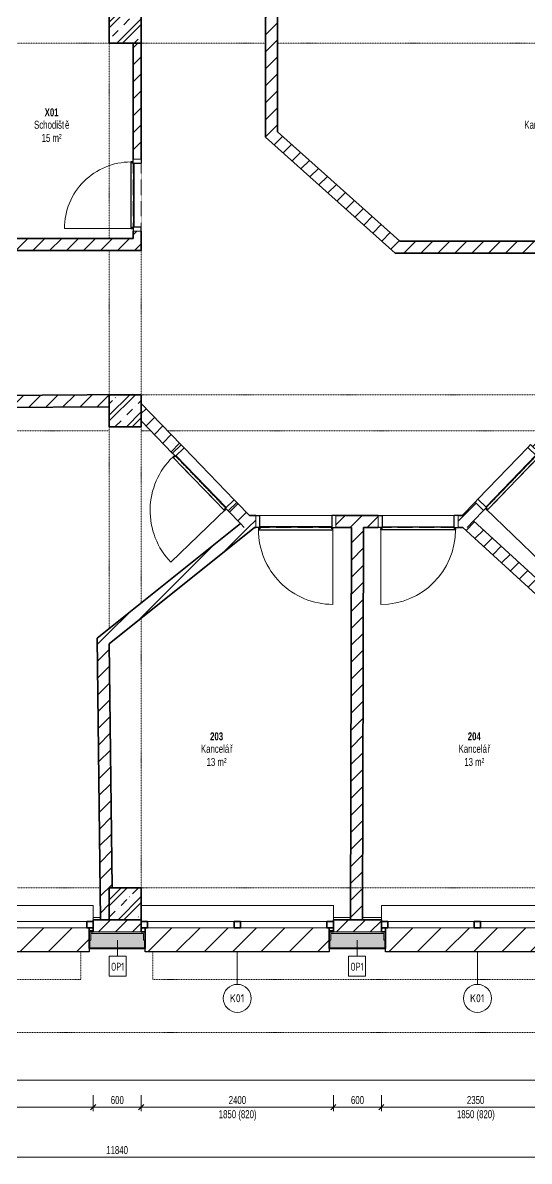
# Model space of a CAD drawing. Header units: millimetres. Extents: x 48671 to 278361, y -45352 to 20466.
# Drawn here: x 58771 to 65096, y -33091 to -18872 of the extents above; entities that cross this region are included whole.
import ezdxf

# ---------------------------------------------------------------- set-up
doc = ezdxf.new("R2010")
doc.units = ezdxf.units.MM
doc.linetypes.add('Dash dot dot', pattern=[5, 2, -1, 0, -1, 0, -1])
doc.linetypes.add('Čerchovaná se dvěma tečkami', pattern=[2.59, 1, -0.53, 0, -0.53, 0, -0.53])
for name, color, linetype, lineweight in [('A-ANNO-DIMS', 211, 'Continuous', 9), ('A-ANNO-DIMS-50', 211, 'Continuous', 9), ('A-AREA-IDEN', 2, 'Continuous', 9), ('A-DETL', 90, 'Continuous', 13), ('A-DOOR', 31, 'Continuous', 13), ('A-DOOR-FRAM', 31, 'Continuous', 25), ('A-FLOR', 192, 'Continuous', 13), ('A-GENM', 13, 'Continuous', 13), ('A-GLAZ', 151, 'Continuous', 13), ('A-WALL', 113, 'Continuous', 13), ('A-WALL-IDEN', 211, 'Continuous', 9), ('A-WALL-PATT', 111, 'Continuous', 35), ('Q-SPCQ', 91, 'Continuous', 13), ('Q-SPCQ-IDEN', 132, 'Continuous', 9), ('S-COLS', 52, 'Continuous', 13)]:
    doc.layers.add(name, color=color, linetype=linetype, lineweight=lineweight)
doc.styles.add('Arial_1', font='arial.ttf', dxfattribs={"width": 0.7, "height": 100})
doc.styles.add('Arial_B', font='arialbd.ttf', dxfattribs={"width": 0.7, "height": 100})
doc.styles.add('ISOCPEUR', font='isocpeur.ttf', dxfattribs={"width": 0.75, "height": 100})
doc.styles.add('ISOCPEUR_1', font='isocpeur.ttf', dxfattribs={"width": 0.9, "height": 100})
doc.dimstyles.new('Vnitřní_-_průhledné', dxfattribs={"dimscale": 304.8, "dimtxt": 102.02594, "dimasz": 0.213255, "dimexe": 0.164042, "dimexo": 0.0625, "dimgap": 0.032808, "dimtad": 1, "dimdec": 0, "dimrnd": 5, "dimzin": 0, "dimdsep": 46, "dimtxsty": 'Arial_1', "dimblk1": 'OBLIQUE', "dimblk2": 'OBLIQUE', "dimsah": 1, "dimcen": 0.09, "dimdle": 0.164042, "dimazin": 0, "dimtfac": 1, "dimtdec": 4, "dimtix": 1, "dimtmove": 0, "dimatfit": 3, "dimfxl": 0.492126, "dimfxlon": 1, "dimtvp": 1, "dimtolj": 1, "dimtzin": 0, "dimarcsym": 2})
pattern_1 = [(45, (0, 0), (-106.06602, 106.06602), [])]

# ---------------------------------------------------------------- blocks, each defined once
blk = doc.blocks.new('DVERE_1k_oblozka - DD03_01_900x1970_koupelna-1549517-1NP_NÁVRH B')
at = {"layer": 'A-DOOR'}
for p, q in [((-500, 78), (-450, 78)), ((-500, -72), (-500, 78)), ((-450, 78), (-450, -72)), ((450, 78), (500, 78)), ((450, -72), (450, 78)), ((500, 78), (500, -72)), ((-450, -72), (-500, -72)), ((-465, -72), (-465, -1032)), ((355, -102), (-355, -102)), ((500, -72), (450, -72)), ((465, -102), (465, -72))]:
    blk.add_line(p, q, dxfattribs=at)
at = {"layer": 'A-DOOR', "linetype": 'Čerchovaná se dvěma tečkami'}
for p, q in [((-450, 78), (450, 78)), ((-450, -72), (450, -72))]:
    blk.add_line(p, q, dxfattribs=at)
at = {"layer": 'A-DOOR', "lineweight": 25}
for p, q in [((-465, -87), (-450, -87)), ((-465, -102), (-465, -87)), ((465, -102), (-465, -102)), ((-450, -62), (450, -62)), ((-450, -87), (-450, -72)), ((450, -72), (450, -87)), ((450, -87), (465, -87)), ((465, -87), (465, -102))]:
    blk.add_line(p, q, dxfattribs=at)
at = {"layer": 'A-DOOR'}
blk.add_arc((-465, -102), 930, 270, 0, dxfattribs=at)
at = {"layer": 'A-DOOR-FRAM'}
for p, q in [((-500, 78), (-450, 78)), ((-450, 78), (-450, -72)), ((450, -72), (450, 78)), ((500, 78), (450, 78)), ((-450, -72), (-500, -72)), ((450, -72), (500, -72))]:
    blk.add_line(p, q, dxfattribs=at)
blk = doc.blocks.new('DVERE_1k_oblozka - DD03_01_900x1970_koupelna-1549516-1NP_NÁVRH B')
at = {"layer": 'A-DOOR'}
for p, q in [((-465, 72), (-465, 1032)), ((-450, 72), (-500, 72)), ((-500, 72), (-500, -78)), ((-450, -78), (-450, 72)), ((355, 102), (-355, 102)), ((500, 72), (450, 72)), ((450, 72), (450, -78)), ((465, 102), (465, 72)), ((500, -78), (500, 72)), ((-500, -78), (-450, -78)), ((450, -78), (500, -78))]:
    blk.add_line(p, q, dxfattribs=at)
at = {"layer": 'A-DOOR', "lineweight": 25}
for p, q in [((465, 102), (-465, 102)), ((-465, 102), (-465, 87)), ((-465, 87), (-450, 87)), ((-450, 87), (-450, 72)), ((-450, 62), (450, 62)), ((450, 72), (450, 87)), ((450, 87), (465, 87)), ((465, 87), (465, 102))]:
    blk.add_line(p, q, dxfattribs=at)
at = {"layer": 'A-DOOR', "linetype": 'Čerchovaná se dvěma tečkami'}
for p, q in [((-450, 72), (450, 72)), ((-450, -78), (450, -78))]:
    blk.add_line(p, q, dxfattribs=at)
at = {"layer": 'A-DOOR'}
blk.add_arc((-465, 102), 930, 360, 90, dxfattribs=at)
at = {"layer": 'A-DOOR-FRAM'}
for p, q in [((-450, 72), (-500, 72)), ((-450, -78), (-450, 72)), ((450, 72), (450, -78)), ((450, 72), (500, 72)), ((-500, -78), (-450, -78)), ((500, -78), (450, -78))]:
    blk.add_line(p, q, dxfattribs=at)
blk = doc.blocks.new('DVERE_1k_oblozka - DD03_01_900x1970_koupelna-1549515-1NP_NÁVRH B')
at = {"layer": 'A-DOOR'}
for p, q in [((-500, 78), (-450, 78)), ((-500, -72), (-500, 78)), ((-450, 78), (-450, -72)), ((450, 78), (500, 78)), ((450, -72), (450, 78)), ((500, 78), (500, -72)), ((-450, -72), (-500, -72)), ((-465, -72), (-465, -1032)), ((355, -102), (-355, -102)), ((500, -72), (450, -72)), ((465, -102), (465, -72))]:
    blk.add_line(p, q, dxfattribs=at)
at = {"layer": 'A-DOOR', "linetype": 'Čerchovaná se dvěma tečkami'}
for p, q in [((-450, 78), (450, 78)), ((-450, -72), (450, -72))]:
    blk.add_line(p, q, dxfattribs=at)
at = {"layer": 'A-DOOR', "lineweight": 25}
for p, q in [((-465, -87), (-450, -87)), ((-465, -102), (-465, -87)), ((465, -102), (-465, -102)), ((-450, -62), (450, -62)), ((-450, -87), (-450, -72)), ((450, -72), (450, -87)), ((450, -87), (465, -87)), ((465, -87), (465, -102))]:
    blk.add_line(p, q, dxfattribs=at)
at = {"layer": 'A-DOOR'}
blk.add_arc((-465, -102), 930, 270, 0, dxfattribs=at)
at = {"layer": 'A-DOOR-FRAM'}
for p, q in [((-500, 78), (-450, 78)), ((-450, 78), (-450, -72)), ((450, -72), (450, 78)), ((500, 78), (450, 78)), ((-450, -72), (-500, -72)), ((450, -72), (500, -72))]:
    blk.add_line(p, q, dxfattribs=at)
blk = doc.blocks.new('OKNO_2k_nadsvetlik - OKNO_2k_nadsvetlik 2400 x 1850-1972494-1NP_NÁVRH B')
at = {"layer": 'A-GLAZ'}
h = blk.add_hatch(dxfattribs=at)
h.set_pattern_fill('FP_67', color=256, style=0, pattern_type=2)
h.set_pattern_definition([(0, (-64449.626, 30151.56), (75, 43.3), [50, -100]), (60, (-64399.626, 30151.56), (0.0011, 86.601905), [50, -100]), (300, (-64399.626, 30151.56), (74.9989, -43.301905), [50, -100])])
h.paths.add_polyline_path([(1151, -75), (1200, -75), (1200, -25), (1150, -25), (1150, -75), (1151, -75)])
h.paths.add_polyline_path([(-1151, -75), (-1150, -75), (-1150, -25), (-1200, -25), (-1200, -75), (-1170, -75)])
at = {"layer": 'A-GLAZ', "lineweight": 35}
for p, q in [((-1200, 55), (-1120, 55)), ((-1120, 55), (-1120, -25)), ((-40, 55), (40, 55)), ((-40, -25), (-40, 55)), ((40, 55), (40, -25)), ((1120, 55), (1200, 55)), ((1120, -25), (1120, 55)), ((-1200, -25), (-1150, -25)), ((-1120, -25), (-1200, -25)), ((-1150, -25), (-1150, -75)), ((40, -25), (-40, -25)), ((1200, -25), (1120, -25)), ((1150, -25), (1200, -25)), ((1150, -75), (1150, -25))]:
    blk.add_line(p, q, dxfattribs=at)
at = {"layer": 'A-GLAZ'}
for p, q in [((-1120, 55), (-40, 55)), ((40, 55), (1120, 55)), ((-40, -25), (-1120, -25)), ((1120, -25), (40, -25))]:
    blk.add_line(p, q, dxfattribs=at)
blk = doc.blocks.new('parapet s nosem_vnitní - parapet s nosem_vnitní-1280360-1NP_NÁVRH B')
at = {"layer": 'A-GENM'}
for p, q in [((1200, 200), (-1200, 200)), ((-1200, 200), (-1200, 190)), ((-1200, 20), (-1200, 190)), ((1200, 190), (1200, 200)), ((1200, 190), (1200, 20))]:
    blk.add_line(p, q, dxfattribs=at)
blk = doc.blocks.new('parapet_ext - parapet_ext-1802161-1NP_NÁVRH B')
at = {"layer": 'Q-SPCQ'}
h = blk.add_hatch(dxfattribs=at)
h.set_pattern_fill('FP_68', color=11, style=0, pattern_type=2)
h.set_pattern_definition([(45, (-64449.63, 30176.56), (-176.7767, 176.7767), [])])
h.paths.add_polyline_path([(1150, -300), (1150, 0), (-1150, 0), (-1150, -300), (1120, -300)])
at = {"layer": 'Q-SPCQ', "color": 21, "lineweight": 25}
for p, q in [((-1150, -300), (-1150, -258)), ((1150, -258), (1150, -300)), ((1150, -300), (-1150, -300))]:
    blk.add_line(p, q, dxfattribs=at)
blk = doc.blocks.new('OKNO_2k_nadsvetlik - OKNO_2k_nadsvetlik 2400 x 1850-V22-1NP_NÁVRH B')
at = {"layer": 'A-GLAZ'}
h = blk.add_hatch(dxfattribs=at)
h.set_pattern_fill('FP_69', color=256, style=0, pattern_type=2)
h.set_pattern_definition([(0, (-61449.626, 30151.56), (75, 43.3), [50, -100]), (60, (-61399.626, 30151.56), (0.0011, 86.601905), [50, -100]), (300, (-61399.626, 30151.56), (74.9989, -43.301905), [50, -100])])
h.paths.add_polyline_path([(1170, -75), (1200, -75), (1200, -25), (1150, -25), (1150, -75), (1151, -75)])
h.paths.add_polyline_path([(-1200, -75), (-1150, -75), (-1150, -25), (-1200, -25), (-1200, -65)])
at = {"layer": 'A-GLAZ', "lineweight": 35}
for p, q in [((-1200, 55), (-1120, 55)), ((-1120, 55), (-1120, -25)), ((-40, 55), (40, 55)), ((-40, -25), (-40, 55)), ((40, 55), (40, -25)), ((1120, 55), (1200, 55)), ((1120, -25), (1120, 55)), ((-1200, -25), (-1150, -25)), ((-1120, -25), (-1200, -25)), ((-1150, -25), (-1150, -75)), ((40, -25), (-40, -25)), ((1200, -25), (1120, -25)), ((1150, -25), (1200, -25)), ((1150, -75), (1150, -25))]:
    blk.add_line(p, q, dxfattribs=at)
at = {"layer": 'A-GLAZ'}
for p, q in [((-1120, 55), (-40, 55)), ((40, 55), (1120, 55)), ((-40, -25), (-1120, -25)), ((1120, -25), (40, -25))]:
    blk.add_line(p, q, dxfattribs=at)
blk = doc.blocks.new('parapet s nosem_vnitní - parapet s nosem_vnitní-V23-1NP_NÁVRH B')
at = {"layer": 'A-GENM'}
for p, q in [((1200, 200), (-1199, 200)), ((1200, 190), (1200, 200)), ((1200, 190), (1200, 20))]:
    blk.add_line(p, q, dxfattribs=at)
blk = doc.blocks.new('parapet_ext - parapet_ext-V24-1NP_NÁVRH B')
at = {"layer": 'Q-SPCQ'}
h = blk.add_hatch(dxfattribs=at)
h.set_pattern_fill('FP_70', color=11, style=0, pattern_type=2)
h.set_pattern_definition([(45, (-61449.63, 30176.56), (-176.7767, 176.7767), [])])
h.paths.add_polyline_path([(1150, -300), (1150, 0), (-1150, 0), (-1150, -300), (1127, -300)])
at = {"layer": 'Q-SPCQ', "color": 21, "lineweight": 25}
for p, q in [((-1150, -300), (-1150, -258)), ((1150, -258), (1150, -300)), ((1150, -300), (-1150, -300))]:
    blk.add_line(p, q, dxfattribs=at)
blk = doc.blocks.new('OKNO_2k_nadsvetlik - OKNO_2k_nadsvetlik 2400 x 1850-V25-1NP_NÁVRH B')
at = {"layer": 'A-GLAZ'}
h = blk.add_hatch(dxfattribs=at)
h.set_pattern_fill('FP_71', color=256, style=0, pattern_type=2)
h.set_pattern_definition([(0, (-58449.626, 30151.56), (75, 43.3), [50, -100]), (60, (-58399.626, 30151.56), (0.0011, 86.601905), [50, -100]), (300, (-58399.626, 30151.56), (74.9989, -43.301905), [50, -100])])
h.paths.add_polyline_path([(1170, -75), (1200, -75), (1200, -25), (1150, -25), (1150, -75), (1151, -75)])
h.paths.add_polyline_path([(-1151, -75), (-1150, -75), (-1150, -25), (-1200, -25), (-1200, -75), (-1166, -75)])
at = {"layer": 'A-GLAZ', "lineweight": 35}
for p, q in [((-1200, 55), (-1120, 55)), ((-1120, 55), (-1120, -25)), ((-40, 55), (40, 55)), ((-40, -25), (-40, 55)), ((40, 55), (40, -25)), ((1120, 55), (1200, 55)), ((1120, -25), (1120, 55)), ((-1200, -25), (-1150, -25)), ((-1120, -25), (-1200, -25)), ((-1150, -25), (-1150, -75)), ((40, -25), (-40, -25)), ((1200, -25), (1120, -25)), ((1150, -25), (1200, -25)), ((1150, -75), (1150, -25))]:
    blk.add_line(p, q, dxfattribs=at)
at = {"layer": 'A-GLAZ'}
for p, q in [((-1120, 55), (-40, 55)), ((40, 55), (1120, 55)), ((-40, -25), (-1120, -25)), ((1120, -25), (40, -25))]:
    blk.add_line(p, q, dxfattribs=at)
blk = doc.blocks.new('parapet_ext - parapet_ext-V26-1NP_NÁVRH B')
at = {"layer": 'Q-SPCQ'}
h = blk.add_hatch(dxfattribs=at)
h.set_pattern_fill('FP_72', color=11, style=0, pattern_type=2)
h.set_pattern_definition([(45, (-58449.63, 30176.56), (-176.7767, 176.7767), [])])
h.paths.add_polyline_path([(1150, -300), (1150, 0), (-1150, 0), (-1150, -300), (1103, -300)])
at = {"layer": 'Q-SPCQ', "color": 21, "lineweight": 25}
for p, q in [((-1150, -300), (-1150, -258)), ((1150, -258), (1150, -300)), ((1150, -300), (-1150, -300))]:
    blk.add_line(p, q, dxfattribs=at)
blk = doc.blocks.new('DVERE_1k_oblozka - DD03_01_800x1970_koupelna-1549489-1NP_NÁVRH B')
at = {"layer": 'A-DOOR'}
for p, q in [((-415, 47), (-415, 907)), ((-400, 47), (-450, 47)), ((-450, 47), (-450, -53)), ((-400, -53), (-400, 47)), ((305, 77), (-305, 77)), ((450, 47), (400, 47)), ((400, 47), (400, -53)), ((415, 77), (415, 47)), ((450, -53), (450, 47)), ((-450, -53), (-400, -53)), ((400, -53), (450, -53))]:
    blk.add_line(p, q, dxfattribs=at)
at = {"layer": 'A-DOOR', "lineweight": 25}
for p, q in [((415, 77), (-415, 77)), ((-415, 77), (-415, 62)), ((-415, 62), (-400, 62)), ((-400, 62), (-400, 47)), ((-400, 37), (400, 37)), ((400, 47), (400, 62)), ((400, 62), (415, 62)), ((415, 62), (415, 77))]:
    blk.add_line(p, q, dxfattribs=at)
at = {"layer": 'A-DOOR', "linetype": 'Čerchovaná se dvěma tečkami'}
for p, q in [((-400, 47), (400, 47)), ((-400, -53), (400, -53))]:
    blk.add_line(p, q, dxfattribs=at)
at = {"layer": 'A-DOOR'}
blk.add_arc((-415, 77), 830, 360, 90, dxfattribs=at)
at = {"layer": 'A-DOOR-FRAM'}
for p, q in [((-400, 47), (-450, 47)), ((-400, -53), (-400, 47)), ((400, 47), (400, -53)), ((400, 47), (450, 47)), ((-450, -53), (-400, -53)), ((450, -53), (400, -53))]:
    blk.add_line(p, q, dxfattribs=at)
blk = doc.blocks.new('Betonový čtvercový sloup - 400 x 400-V78-1NP_NÁVRH B')
at = {"layer": 'S-COLS'}
h = blk.add_hatch(dxfattribs=at)
h.set_pattern_fill('FP_132', color=256, style=0, pattern_type=2)
h.set_pattern_definition([(45, (-60050.53, 18928.17), (-179.6051, 179.6051), []), (45, (-59978.68, 18928.17), (-179.6051, 179.6051), []), (45, (-59835, 18928.17), (-107.7631, 251.4472), [101.6, -50.8, 1.676, -49.124])])
h.paths.add_polyline_path([(-200, -200), (200, -200), (200, 200), (-200, 200), (-200, 29)])
at = {"layer": 'S-COLS', "lineweight": 35}
for p, q in [((200, 200), (-200, 200)), ((-200, 200), (-200, -200)), ((200, -200), (200, 200)), ((-200, -200), (200, -200))]:
    blk.add_line(p, q, dxfattribs=at)
blk = doc.blocks.new('Betonový čtvercový sloup - 400 x 400-V79-1NP_NÁVRH B')
at = {"layer": 'S-COLS'}
h = blk.add_hatch(dxfattribs=at)
h.set_pattern_fill('FP_133', color=256, style=0, pattern_type=2)
h.set_pattern_definition([(45, (-60050.53, 29876.56), (-179.6051, 179.6051), []), (45, (-59978.68, 29876.56), (-179.6051, 179.6051), []), (45, (-59835, 29876.56), (-107.7631, 251.4472), [101.6, -50.8, 1.676, -49.124])])
h.paths.add_polyline_path([(-200, -200), (200, -200), (200, 200), (-200, 200)])
at = {"layer": 'S-COLS', "lineweight": 35}
for p, q in [((200, 200), (-200, 200)), ((-200, 200), (-200, -200)), ((200, -200), (200, 200)), ((-200, -200), (200, -200))]:
    blk.add_line(p, q, dxfattribs=at)
blk = doc.blocks.new('Betonový čtvercový sloup - 400 x 400-V81-1NP_NÁVRH B')
at = {"layer": 'S-COLS'}
h = blk.add_hatch(dxfattribs=at)
h.set_pattern_fill('FP_135', color=256, style=0, pattern_type=2)
h.set_pattern_definition([(45, (-60050.53, 23717.36), (-179.6051, 179.6051), []), (45, (-59978.68, 23717.36), (-179.6051, 179.6051), []), (45, (-59835, 23717.36), (-107.7631, 251.4472), [101.6, -50.8, 1.676, -49.124])])
h.paths.add_polyline_path([(-200, -200), (200, -200), (200, 200), (-200, 200)])
at = {"layer": 'S-COLS', "lineweight": 35}
for p, q in [((200, 200), (-200, 200)), ((-200, 200), (-200, -200)), ((200, -200), (200, 200)), ((-200, -200), (200, -200))]:
    blk.add_line(p, q, dxfattribs=at)
blk = doc.blocks.new('DIMBLOCK94-1NP_NÁVRH B')
at = {"layer": 'A-ANNO-DIMS-50'}
for p, q in [((57250, -32416), (57250, -32266)), ((59650, -32416), (59650, -32266)), ((57250, -32416), (59650, -32416)), ((57250, -32416), (57250, -32466)), ((59650, -32416), (59650, -32466))]:
    blk.add_line(p, q, dxfattribs=at)
at = {"layer": 'A-ANNO-DIMS-50', "lineweight": 18}
for p, q in [((57250, -32416), (57217, -32449)), ((57250, -32416), (57282, -32384)), ((59650, -32416), (59617, -32449)), ((59650, -32416), (59682, -32384))]:
    blk.add_line(p, q, dxfattribs=at)
at = {"layer": 'A-ANNO-DIMS-50', "color": 0, "char_height": 100, "attachment_point": 1, "line_spacing_factor": 0.941778, "style": 'Arial_1'}
for s, insert, width in [('2400', (58343, -32277), 256.16), ('1850 (820)', (58218, -32454), 555.65)]:
    blk.add_mtext(s, dxfattribs=dict(at, insert=insert, width=width))
blk = doc.blocks.new('_Oblique')
at = {"color": 0, "linetype": 'ByBlock', "lineweight": -2}
blk.add_line((-0.5, -0.5), (0.5, 0.5), dxfattribs=at)
blk = doc.blocks.new('DIMBLOCK95-1NP_NÁVRH B')
at = {"layer": 'A-ANNO-DIMS-50'}
for p, q in [((59650, -32416), (59650, -32266)), ((60250, -32416), (60250, -32266)), ((59650, -32416), (60250, -32416)), ((59650, -32416), (59650, -32466)), ((60250, -32416), (60250, -32466))]:
    blk.add_line(p, q, dxfattribs=at)
at = {"layer": 'A-ANNO-DIMS-50', "lineweight": 18}
for p, q in [((59650, -32416), (59617, -32449)), ((59650, -32416), (59682, -32384)), ((60250, -32416), (60217, -32449)), ((60250, -32416), (60282, -32384))]:
    blk.add_line(p, q, dxfattribs=at)
at = {"layer": 'A-ANNO-DIMS-50', "color": 0, "insert": (59870, -32277), "char_height": 100, "width": 192.12, "attachment_point": 1, "line_spacing_factor": 0.941778, "style": 'Arial_1'}
blk.add_mtext('600', dxfattribs=at)
blk = doc.blocks.new('DIMBLOCK96-1NP_NÁVRH B')
at = {"layer": 'A-ANNO-DIMS-50'}
for p, q in [((60250, -32416), (60250, -32266)), ((62650, -32416), (62650, -32266)), ((60250, -32416), (62650, -32416)), ((60250, -32416), (60250, -32466)), ((62650, -32416), (62650, -32466))]:
    blk.add_line(p, q, dxfattribs=at)
at = {"layer": 'A-ANNO-DIMS-50', "lineweight": 18}
for p, q in [((60250, -32416), (60217, -32449)), ((60250, -32416), (60282, -32384)), ((62650, -32416), (62617, -32449)), ((62650, -32416), (62682, -32384))]:
    blk.add_line(p, q, dxfattribs=at)
at = {"layer": 'A-ANNO-DIMS-50', "color": 0, "char_height": 100, "attachment_point": 1, "line_spacing_factor": 0.941778, "style": 'Arial_1'}
for s, insert, width in [('2400', (61343, -32277), 256.16), ('1850 (820)', (61218, -32454), 555.65)]:
    blk.add_mtext(s, dxfattribs=dict(at, insert=insert, width=width))
blk = doc.blocks.new('DIMBLOCK97-1NP_NÁVRH B')
at = {"layer": 'A-ANNO-DIMS-50'}
for p, q in [((62650, -32416), (62650, -32266)), ((63250, -32416), (63250, -32266)), ((62650, -32416), (63250, -32416)), ((62650, -32416), (62650, -32466)), ((63250, -32416), (63250, -32466))]:
    blk.add_line(p, q, dxfattribs=at)
at = {"layer": 'A-ANNO-DIMS-50', "lineweight": 18}
for p, q in [((62650, -32416), (62617, -32449)), ((62650, -32416), (62682, -32384)), ((63250, -32416), (63217, -32449)), ((63250, -32416), (63282, -32384))]:
    blk.add_line(p, q, dxfattribs=at)
at = {"layer": 'A-ANNO-DIMS-50', "color": 0, "insert": (62870, -32277), "char_height": 100, "width": 192.12, "attachment_point": 1, "line_spacing_factor": 0.941778, "style": 'Arial_1'}
blk.add_mtext('600', dxfattribs=at)
blk = doc.blocks.new('DIMBLOCK98-1NP_NÁVRH B')
at = {"layer": 'A-ANNO-DIMS-50'}
for p, q in [((63250, -32416), (63250, -32266)), ((65600, -32416), (65600, -32266)), ((63250, -32416), (65600, -32416)), ((63250, -32416), (63250, -32466)), ((65600, -32416), (65600, -32466))]:
    blk.add_line(p, q, dxfattribs=at)
at = {"layer": 'A-ANNO-DIMS-50', "lineweight": 18}
for p, q in [((63250, -32416), (63217, -32449)), ((63250, -32416), (63282, -32384)), ((65600, -32416), (65567, -32449)), ((65600, -32416), (65632, -32384))]:
    blk.add_line(p, q, dxfattribs=at)
at = {"layer": 'A-ANNO-DIMS-50', "color": 0, "char_height": 100, "attachment_point": 1, "line_spacing_factor": 0.941778, "style": 'Arial_1'}
for s, insert, width in [('2350', (64318, -32277), 256.16), ('1850 (820)', (64193, -32454), 555.65)]:
    blk.add_mtext(s, dxfattribs=dict(at, insert=insert, width=width))
blk = doc.blocks.new('DIMBLOCK151-1NP_NÁVRH B')
at = {"layer": 'A-ANNO-DIMS-50'}
for p, q in [((54026, -33041), (54026, -32891)), ((65866, -33041), (65866, -32891)), ((54026, -33041), (65866, -33041)), ((54026, -33041), (54026, -33091)), ((65866, -33041), (65866, -33091))]:
    blk.add_line(p, q, dxfattribs=at)
at = {"layer": 'A-ANNO-DIMS-50', "lineweight": 18}
for p, q in [((54026, -33041), (53994, -33074)), ((54026, -33041), (54059, -33009)), ((65866, -33041), (65834, -33074)), ((65866, -33041), (65899, -33009))]:
    blk.add_line(p, q, dxfattribs=at)
at = {"layer": 'A-ANNO-DIMS-50', "color": 0, "insert": (59813, -32902), "char_height": 100, "width": 320.2, "attachment_point": 1, "line_spacing_factor": 0.941778, "style": 'Arial_1'}
blk.add_mtext('11840', dxfattribs=at)
blk = doc.blocks.new('Popiska speciální vybavení - Popiska okna_Bublina-1426311-1NP_NÁVRH B')
at = {"layer": 'Q-SPCQ-IDEN'}
blk.add_circle((0, 0), 3.5, dxfattribs=at)

msp = doc.modelspace()

# ---------------------------------------------------------------- hatches: boundary and pattern name
at = {"layer": 'A-WALL-PATT', "lineweight": 13}
h = msp.add_hatch(dxfattribs=at)
h.set_pattern_fill('FP_21', color=256, style=0, pattern_type=2)
h.set_pattern_definition(pattern_1)
h.paths.add_polyline_path([(61950.5, -20434.5), (61950.5, -18728.2), (61800.5, -18728.2), (61800.5, -20300.6)])
h = msp.add_hatch(dxfattribs=at)
h.set_pattern_fill('FP_21', color=256, style=0, pattern_type=2)
h.set_pattern_definition(pattern_1)
h.paths.add_polyline_path([(60250.5, -21715.8), (60250.5, -21475.8), (60150.5, -21475.8), (60150.5, -21715.8)])
h.paths.add_polyline_path([(60250.5, -20575.8), (60250.5, -19128.2), (60150.5, -19128.2), (60150.5, -20575.8)])
h = msp.add_hatch(dxfattribs=at)
h.set_pattern_fill('FP_21', color=256, style=0, pattern_type=2)
h.set_pattern_definition(pattern_1)
h.paths.add_polyline_path([(63480, -21598.2), (61950.5, -20233.4), (61950.5, -20434.5), (63254.7, -21598.2)])
h = msp.add_hatch(dxfattribs=at)
h.set_pattern_fill('FP_21', color=256, style=0, pattern_type=2)
h.set_pattern_definition(pattern_1)
h.paths.add_polyline_path([(60150.5, -21715.8), (60150.5, -21565.8), (55330.5, -21565.8), (55330.5, -21715.8), (58040.1, -21715.8)])
h = msp.add_hatch(dxfattribs=at)
h.set_pattern_fill('FP_21', color=256, style=0, pattern_type=2)
h.set_pattern_definition(pattern_1)
h.paths.add_polyline_path([(66267.9, -21748.2), (66267.9, -21598.2), (63254.7, -21598.2), (63422.8, -21748.2), (64088.7, -21748.2)])
h = msp.add_hatch(dxfattribs=at)
h.set_pattern_fill('FP_21', color=256, style=0, pattern_type=2)
h.set_pattern_definition(pattern_1)
h.paths.add_polyline_path([(54161.4, -23700), (55277.7, -23693.3), (55276.9, -23543.6), (53741.4, -23552.4), (53741.4, -23570), (54161.4, -23570)])
h.paths.add_polyline_path([(56277.7, -23687.9), (59850.5, -23667.4), (59850.5, -23517.4), (58347.1, -23526), (58347.2, -23536.6), (58122.2, -23537.9), (58122.1, -23527.3), (56276.8, -23538.2)])
h.paths.add_polyline_path([(60250.5, -23665.1), (60285.8, -23664.9), (60250.5, -23628.3)])
h.paths.add_polyline_path([(60143.4, -23517.4), (60141.7, -23515.7), (59850.5, -23517.4), (60142.2, -23517.4)])
h = msp.add_hatch(dxfattribs=at)
h.set_pattern_fill('FP_21', color=256, style=0, pattern_type=2)
h.set_pattern_definition(pattern_1)
h.paths.add_polyline_path([(61409.8, -25026.6), (61600.8, -25026.6), (61444.6, -24864.8), (61336.7, -24969), (61392.3, -25026.6)])
h.paths.add_polyline_path([(60642, -24249.7), (60749.9, -24145.5), (60285.8, -23664.9), (60250.5, -23665.1), (60250.5, -23844.3), (60541.4, -24145.5)])
h = msp.add_hatch(dxfattribs=at)
h.set_pattern_fill('FP_21', color=256, style=0, pattern_type=2)
h.set_pattern_definition(pattern_1)
h.paths.add_polyline_path([(64361.5, -25026.6), (64465.7, -25026.6), (64527.2, -24963), (64419.3, -24858.8), (64257.2, -25026.6)])
h.paths.add_polyline_path([(65221.8, -24243.6), (65736.8, -23710.4), (65736.8, -23686.6), (65551.2, -23686.6), (65113.9, -24139.4), (65202.4, -24224.8)])
h = msp.add_hatch(dxfattribs=at)
h.set_pattern_fill('FP_21', color=256, style=0, pattern_type=2)
h.set_pattern_definition(pattern_1)
h.paths.add_polyline_path([(59850.9, -26629.6), (61667, -25176.6), (61537.1, -25176.6), (61489.1, -25126.8), (59848.8, -26439.2)])
h = msp.add_hatch(dxfattribs=at)
h.set_pattern_fill('FP_21', color=256, style=0, pattern_type=2)
h.set_pattern_definition(pattern_1)
h.paths.add_polyline_path([(63028.1, -25176.6), (63209.6, -25176.6), (63209.6, -25026.6), (62679.6, -25026.6), (62679.6, -25176.6), (62878.1, -25176.6)])
h.paths.add_polyline_path([(64209.6, -25176.6), (64320.9, -25176.6), (64465.7, -25026.6), (64209.6, -25026.6), (64209.6, -25101.6)])
h.paths.add_polyline_path([(61537.1, -25176.6), (61679.6, -25176.6), (61679.6, -25026.6), (61392.3, -25026.6), (61489.1, -25126.8)])
h = msp.add_hatch(dxfattribs=at)
h.set_pattern_fill('FP_21', color=256, style=0, pattern_type=2)
h.set_pattern_definition(pattern_1)
h.paths.add_polyline_path([(65994.3, -26754.6), (65994.3, -26551.4), (64400.3, -25094.4), (64320.9, -25176.6), (64267.8, -25176.6), (64683.3, -25556.3)])
h = msp.add_hatch(dxfattribs=at)
h.set_pattern_fill('FP_21', color=256, style=0, pattern_type=2)
h.set_pattern_definition(pattern_1)
h.paths.add_polyline_path([(63014.6, -30076.8), (63028.1, -25176.6), (62878.1, -25176.6), (62864.6, -30076.4)])
h = msp.add_hatch(dxfattribs=at)
h.set_pattern_fill('FP_21', color=256, style=0, pattern_type=2)
h.set_pattern_definition(pattern_1)
h.paths.add_polyline_path([(59740.5, -30076.6), (59850.5, -30075.3), (59850.5, -29676.6), (59885.9, -29676.6), (59848.8, -26439.2), (59700.1, -26558.1), (59734.5, -29550.6)])
h = msp.add_hatch(dxfattribs=at)
h.set_pattern_fill('FP_21', color=256, style=0, pattern_type=2)
h.set_pattern_definition(pattern_1)
h.paths.add_polyline_path([(72139.6, -30226.6), (72139.6, -30076.6), (71629.8, -30076.6), (71629.8, -30226.6), (71649.5, -30226.6)])
h.paths.add_polyline_path([(70429.8, -30226.6), (70429.8, -30076.6), (69839.6, -30076.6), (69839.6, -30226.6), (70137.4, -30226.6)])
h.paths.add_polyline_path([(65978.9, -30226.6), (66239.6, -30226.6), (66239.6, -30076.6), (65649.6, -30076.6), (65649.6, -30226.6)])
h.paths.add_polyline_path([(63249.6, -30226.6), (63249.6, -30076.6), (62649.6, -30076.6), (62649.6, -30226.6)])
h.paths.add_polyline_path([(59649.6, -30226.6), (60249.6, -30226.6), (60249.6, -30076.6), (59649.6, -30076.6), (59649.6, -30216.4)])
h.paths.add_polyline_path([(56649.6, -30226.6), (57249.6, -30226.6), (57249.6, -30076.6), (56649.6, -30076.6), (56649.6, -30216.4)])
h.paths.add_polyline_path([(55449.6, -30226.6), (55449.6, -30076.6), (55149.6, -30076.6), (55149.6, -30226.6)])
h.paths.add_polyline_path([(53896.4, -30226.6), (54249.6, -30226.6), (54249.6, -30076.6), (53741.4, -30076.6), (53741.4, -30226.6), (53881.7, -30226.6)])
at = {"layer": 'A-WALL-PATT'}
h = msp.add_hatch(color=11, dxfattribs=at)
h.paths.add_polyline_path([(63291.6, -30330.6), (63299.6, -30330.6), (63299.6, -30226.6), (62599.6, -30226.6), (62599.6, -30330.6), (62619.6, -30330.6), (62619.6, -30246.6), (63279.6, -30246.6), (63279.6, -30330.6)])
h.paths.add_polyline_path([(65600.9, -30330.6), (65619.6, -30330.6), (65619.6, -30246.6), (65996.4, -30246.6), (65996.4, -30226.6), (65599.6, -30226.6), (65599.6, -30330.6)])
h.paths.add_polyline_path([(57296.6, -30330.6), (57299.6, -30330.6), (57299.6, -30226.6), (56599.6, -30226.6), (56599.6, -30330.6), (56619.6, -30330.6), (56619.6, -30246.6), (57279.6, -30246.6), (57279.6, -30330.6), (57291.6, -30330.6)])
h.paths.add_polyline_path([(60291.6, -30330.6), (60299.6, -30330.6), (60299.6, -30226.6), (59599.6, -30226.6), (59599.6, -30330.6), (59619.6, -30330.6), (59619.6, -30246.6), (60279.6, -30246.6), (60279.6, -30330.6)])
h.paths.add_polyline_path([(54291.6, -30330.6), (54299.6, -30330.6), (54299.6, -30226.6), (53916.4, -30226.6), (53916.4, -30246.6), (54279.6, -30246.6), (54279.6, -30330.6)])
h.paths.add_polyline_path([(55119.6, -30330.6), (55119.6, -30246.6), (55479.6, -30246.6), (55479.6, -30330.6), (55499.6, -30330.6), (55499.6, -30226.6), (55099.6, -30226.6), (55099.6, -30330.6), (55107.6, -30330.6)])
at = {"layer": 'A-WALL-PATT', "lineweight": 13}
h = msp.add_hatch(dxfattribs=at)
h.set_pattern_fill('FP_8', color=11, style=0, pattern_type=2)
h.set_pattern_definition([(45, (0, 0), (0.0007, 353.5527), []), (315, (0, 0), (353.5527, -0.0007), []), (270, (153.68, 9.56), (176.771, -176.771), [19.139, -334.416]), (270, (199.87, 9.56), (176.771, -176.771), [19.139, -334.416]), (0, (166.57, 23.1), (176.771, 176.771), [19.139, -334.416]), (0, (166.57, -23.1), (176.771, 176.771), [19.139, -334.416]), (45, (153.68, 9.56), (0.0007, 353.5527), [19.139, -230.861]), (45, (186.35, -23.1), (0.0007, 353.5527), [19.139, -230.861]), (315, (186.35, 23.1), (353.5527, -0.0007), [19.139, -230.861]), (315, (153.68, -9.56), (353.5527, -0.0007), [19.139, -230.861])])
h.paths.add_polyline_path([(65976.4, -30426.6), (65976.4, -30246.6), (65619.6, -30246.6), (65619.6, -30330.6), (65607.6, -30330.6), (65607.6, -30426.6), (65876.4, -30426.6)])
h.paths.add_polyline_path([(62607.6, -30426.6), (63291.6, -30426.6), (63291.6, -30330.6), (63279.6, -30330.6), (63279.6, -30246.6), (62619.6, -30246.6), (62619.6, -30330.6), (62607.6, -30330.6)])
h.paths.add_polyline_path([(60291.6, -30426.6), (60291.6, -30330.6), (60279.6, -30330.6), (60279.6, -30246.6), (59619.6, -30246.6), (59619.6, -30330.6), (59607.6, -30330.6), (59607.6, -30426.6)])
h.paths.add_polyline_path([(56607.6, -30426.6), (57291.6, -30426.6), (57291.6, -30330.6), (57279.6, -30330.6), (57279.6, -30246.6), (56619.6, -30246.6), (56619.6, -30330.6), (56607.6, -30330.6)])
h.paths.add_polyline_path([(55107.6, -30426.6), (55491.6, -30426.6), (55491.6, -30330.6), (55479.6, -30330.6), (55479.6, -30246.6), (55119.6, -30246.6), (55119.6, -30330.6), (55107.6, -30330.6)])
h.paths.add_polyline_path([(54016.4, -30426.6), (54291.6, -30426.6), (54291.6, -30330.6), (54279.6, -30330.6), (54279.6, -30246.6), (54016.4, -30246.6)])

# ---------------------------------------------------------------- linework, layer by layer
at = {"layer": 'A-DETL', "linetype": 'Dash dot dot'}
for p, q in [((59850.5, -19128.2), (58450.5, -19128.2)), ((59850.5, -19128.2), (59850.5, -21565.8)), ((60250.5, -19128.2), (61800.5, -19128.2)), ((61950.5, -19128.2), (65736.8, -19128.2)), ((59850.5, -21715.8), (59850.5, -23517.4)), ((60250.5, -21715.8), (60250.5, -23628.3)), ((60250.5, -23517.4), (71750.5, -23517.4)), ((59850.5, -23667.4), (59850.5, -26437.8)), ((60250.5, -23844.3), (60250.5, -26117.8)), ((57100.5, -23970), (59850.5, -23970)), ((60250.5, -23970), (60372, -23970)), ((60580.5, -23970), (65277.5, -23970)), ((60250.5, -26309.9), (60250.5, -29676.6)), ((59735.9, -29676.6), (57100.5, -29676.6)), ((60250.5, -29676.6), (65736.8, -29676.6)), ((59496.4, -30821.6), (59496.4, -30476.6)), ((60396.4, -30821.6), (60396.4, -30476.6)), ((54386.4, -30821.6), (59496.4, -30821.6)), ((60396.4, -30821.6), (65506.4, -30821.6)), ((54026.4, -31481.6), (65866.4, -31481.6))]:
    msp.add_line(p, q, dxfattribs=at)
at = {"layer": 'A-FLOR'}
for p, q in [((59740.2, -30046.6), (59649.6, -30046.6)), ((62864.7, -30046.6), (62649.6, -30046.6)), ((63249.6, -30046.6), (63014.7, -30046.6)), ((53596.4, -32077.5), (66296.4, -32077.5))]:
    msp.add_line(p, q, dxfattribs=at)
at = {"layer": 'A-WALL', "lineweight": 35}
for p, q in [((61800.5, -18728.2), (61800.5, -20300.6)), ((61950.5, -20233.4), (61950.5, -18728.2)), ((60150.5, -19128.2), (60150.5, -20575.8)), ((60250.5, -20575.8), (60250.5, -19128.2)), ((61800.5, -20300.6), (63422.8, -21748.2)), ((63480, -21598.2), (61950.5, -20233.4)), ((60150.5, -21565.8), (54316.8, -21565.8)), ((60150.5, -21475.8), (60150.5, -21565.8)), ((60250.5, -21715.8), (60250.5, -21475.8)), ((66267.9, -21598.2), (63480, -21598.2)), ((55330.5, -21715.8), (60250.5, -21715.8)), ((63422.8, -21748.2), (66562.9, -21748.2)), ((60141.7, -23515.7), (58347.1, -23526)), ((60143.4, -23517.4), (60141.7, -23515.7)), ((57100.5, -23683.1), (59850.5, -23667.4)), ((60749.9, -24145.5), (60250.5, -23628.3)), ((60250.5, -23844.3), (60642, -24249.7)), ((61600.8, -25026.6), (61444.6, -24864.8)), ((64419.3, -24858.8), (64257.2, -25026.6)), ((61336.7, -24969), (61489.1, -25126.8)), ((64400.3, -25094.4), (64527.2, -24963)), ((61489.1, -25126.8), (59700.1, -26558.1)), ((61679.6, -25026.6), (61600.8, -25026.6)), ((63209.6, -25026.6), (62679.6, -25026.6)), ((64257.2, -25026.6), (64209.6, -25026.6)), ((66144.3, -26688.5), (64400.3, -25094.4)), ((59850.9, -26629.6), (61667, -25176.6)), ((61667, -25176.6), (61679.6, -25176.6)), ((62679.6, -25176.6), (62878.1, -25176.6)), ((62878.1, -25176.6), (62864.6, -30076.4)), ((63014.6, -30076.8), (63028.1, -25176.6)), ((63028.1, -25176.6), (63209.6, -25176.6)), ((64209.6, -25176.6), (64267.8, -25176.6)), ((64267.8, -25176.6), (65994.3, -26754.6)), ((59700.1, -26558.1), (59740.5, -30076.6)), ((59885.9, -29676.6), (59850.9, -26629.6)), ((59850.5, -30076.6), (59649.6, -30076.6)), ((59649.6, -30076.6), (59649.6, -30226.6)), ((59740.5, -30076.6), (59850.5, -30075.3)), ((60249.6, -30226.6), (60249.6, -30076.6)), ((63249.6, -30076.6), (62649.6, -30076.6)), ((62649.6, -30076.6), (62649.6, -30226.6)), ((62864.6, -30076.4), (63014.6, -30076.8)), ((63249.6, -30226.6), (63249.6, -30076.6))]:
    msp.add_line(p, q, dxfattribs=at)
at = {"layer": 'A-WALL'}
for p, q in [((60784.6, -24181.4), (61409.8, -24828.8)), ((64454, -24822.8), (65079.2, -24175.4)), ((61489.1, -25126.8), (61537.1, -25176.6)), ((61729.6, -25026.6), (62629.6, -25026.6)), ((63259.6, -25026.6), (64159.6, -25026.6)), ((64320.9, -25176.6), (64400.3, -25094.4)), ((59649.6, -30226.6), (60249.6, -30226.6)), ((62649.6, -30226.6), (63249.6, -30226.6))]:
    msp.add_line(p, q, dxfattribs=at)
at = {"layer": 'A-WALL', "color": 1, "lineweight": 35}
for p, q in [((59649.6, -30226.6), (59599.6, -30226.6)), ((59599.6, -30226.6), (59599.6, -30434.6)), ((60299.6, -30226.6), (60249.6, -30226.6)), ((60299.6, -30434.6), (60299.6, -30226.6)), ((62649.6, -30226.6), (62599.6, -30226.6)), ((62599.6, -30226.6), (62599.6, -30434.6)), ((63299.6, -30226.6), (63249.6, -30226.6)), ((63299.6, -30434.6), (63299.6, -30226.6)), ((59599.6, -30434.6), (60299.6, -30434.6)), ((62599.6, -30434.6), (63299.6, -30434.6))]:
    msp.add_line(p, q, dxfattribs=at)
at = {"layer": 'A-WALL', "color": 10}
for p, q in [((59619.6, -30246.6), (59619.6, -30330.6)), ((60279.6, -30246.6), (59619.6, -30246.6)), ((60279.6, -30330.6), (60279.6, -30246.6)), ((62619.6, -30246.6), (62619.6, -30330.6)), ((63279.6, -30246.6), (62619.6, -30246.6)), ((63279.6, -30330.6), (63279.6, -30246.6)), ((59599.6, -30330.6), (59619.6, -30330.6)), ((59602.6, -30330.6), (59602.6, -30431.6)), ((59607.6, -30330.6), (59607.6, -30426.6)), ((59607.6, -30426.6), (60291.6, -30426.6)), ((60279.6, -30330.6), (60299.6, -30330.6)), ((60291.6, -30426.6), (60291.6, -30330.6)), ((60296.6, -30431.6), (60296.6, -30330.6)), ((62599.6, -30330.6), (62619.6, -30330.6)), ((62602.6, -30330.6), (62602.6, -30431.6)), ((62607.6, -30330.6), (62607.6, -30426.6)), ((62607.6, -30426.6), (63291.6, -30426.6)), ((63279.6, -30330.6), (63299.6, -30330.6)), ((63291.6, -30426.6), (63291.6, -30330.6)), ((63296.6, -30431.6), (63296.6, -30330.6)), ((59602.6, -30431.6), (60296.6, -30431.6)), ((62602.6, -30431.6), (63296.6, -30431.6))]:
    msp.add_line(p, q, dxfattribs=at)
at = {"layer": 'A-WALL-IDEN'}
for p, q in [((59955.6, -30330.6), (59955.6, -30531.5)), ((62946, -30330.6), (62946, -30531.5))]:
    msp.add_line(p, q, dxfattribs=at)
at = {"layer": 'A-WALL-IDEN', "flags": 128}
for points in [[(59848.7, -30531.5), (60062.6, -30531.5), (60062.6, -30780), (59848.7, -30780)], [(62839, -30531.5), (63052.9, -30531.5), (63052.9, -30780), (62839, -30780)]]:
    msp.add_lwpolyline(points, close=True, dxfattribs=at)
at = {"layer": 'Q-SPCQ-IDEN'}
for p, q in [((61449.6, -30476.6), (61449.6, -30882)), ((64449.6, -30476.6), (64449.6, -30882))]:
    msp.add_line(p, q, dxfattribs=at)

# ---------------------------------------------------------------- block references
at = {"layer": 'A-DOOR'}
for name, p, rotation in [('DVERE_1k_oblozka - DD03_01_800x1970_koupelna-1549489-1NP_NÁVRH B', (60197.7, -21025.8), 89.99999999999993), ('DVERE_1k_oblozka - DD03_01_900x1970_koupelna-1549516-1NP_NÁVRH B', (61041.2, -24559.2), 133.9999999999998), ('DVERE_1k_oblozka - DD03_01_900x1970_koupelna-1549515-1NP_NÁVRH B', (64822.6, -24553.2), 46.00000000000001), ('DVERE_1k_oblozka - DD03_01_900x1970_koupelna-1549516-1NP_NÁVRH B', (62179.6, -25104.4), 180)]:
    msp.add_blockref(name, p, dxfattribs=dict(at, rotation=rotation))
msp.add_blockref('DVERE_1k_oblozka - DD03_01_900x1970_koupelna-1549517-1NP_NÁVRH B', (63709.6, -25104.4), dxfattribs=at)
at = {"layer": 'A-GENM'}
for name, p in [('parapet s nosem_vnitní - parapet s nosem_vnitní-1280360-1NP_NÁVRH B', (58449.6, -30096.6)), ('parapet s nosem_vnitní - parapet s nosem_vnitní-V23-1NP_NÁVRH B', (61449.6, -30096.6)), ('parapet s nosem_vnitní - parapet s nosem_vnitní-1280360-1NP_NÁVRH B', (64449.6, -30096.6))]:
    msp.add_blockref(name, p, dxfattribs=at)
at = {"layer": 'A-GLAZ'}
for name, p in [('OKNO_2k_nadsvetlik - OKNO_2k_nadsvetlik 2400 x 1850-V25-1NP_NÁVRH B', (58449.6, -30151.6)), ('OKNO_2k_nadsvetlik - OKNO_2k_nadsvetlik 2400 x 1850-V22-1NP_NÁVRH B', (61449.6, -30151.6)), ('OKNO_2k_nadsvetlik - OKNO_2k_nadsvetlik 2400 x 1850-1972494-1NP_NÁVRH B', (64449.6, -30151.6))]:
    msp.add_blockref(name, p, dxfattribs=at)
at = {"layer": 'Q-SPCQ', "color": 21, "lineweight": 25}
for name, p in [('parapet_ext - parapet_ext-V26-1NP_NÁVRH B', (58449.6, -30176.6)), ('parapet_ext - parapet_ext-V24-1NP_NÁVRH B', (61449.6, -30176.6)), ('parapet_ext - parapet_ext-1802161-1NP_NÁVRH B', (64449.6, -30176.6))]:
    msp.add_blockref(name, p, dxfattribs=at)
at = {"layer": 'Q-SPCQ-IDEN', "xscale": 49.99999999999998, "yscale": 49.99999999999998, "zscale": 49.99999999999998}
for p in [(61449.6, -31057), (64449.6, -31057)]:
    msp.add_blockref('Popiska speciální vybavení - Popiska okna_Bublina-1426311-1NP_NÁVRH B', p, dxfattribs=at)
at = {"layer": 'S-COLS'}
for name, p in [('Betonový čtvercový sloup - 400 x 400-V78-1NP_NÁVRH B', (60050.5, -18928.2)), ('Betonový čtvercový sloup - 400 x 400-V81-1NP_NÁVRH B', (60050.5, -23717.4)), ('Betonový čtvercový sloup - 400 x 400-V79-1NP_NÁVRH B', (60050.5, -29876.6))]:
    msp.add_blockref(name, p, dxfattribs=at)

# ---------------------------------------------------------------- texts
at = {"layer": 'A-AREA-IDEN', "lineweight": 18, "char_height": 100, "attachment_point": 1}
for s, insert, width, style in [('X01', (59044.2, -19940.2), 216.055, 'Arial_B'), ('Schodišt', (58912.2, -20095.5), 468.586, 'Arial_1'), ('\\fArial|b0|i0|c238|p34|;\\W.7;ě', (59298.8, -20095.5), 67.342, 'Arial_1'), ('Kancelá', (65035.3, -20095.5), 440.527, 'Arial_1'), ('15 m²', (59006, -20260.5), 308.65, 'Arial_1'), ('203', (61110.2, -27734.4), 202.025, 'Arial_B'), ('204', (64328.6, -27734.4), 202.025, 'Arial_B'), ('Kancelá', (60995.6, -27889.7), 440.527, 'Arial_1'), ('\\fArial|b0|i0|c238|p34|;\\W.7;ř', (61359.1, -27889.7), 39.283, 'Arial_1'), ('Kancelá', (64214, -27889.7), 440.527, 'Arial_1'), ('\\fArial|b0|i0|c238|p34|;\\W.7;ř', (64577.4, -27889.7), 39.283, 'Arial_1'), ('13 m²', (61066.3, -28054.7), 308.65, 'Arial_1'), ('13 m²', (64284.7, -28054.7), 308.65, 'Arial_1')]:
    msp.add_mtext(s, dxfattribs=dict(at, insert=insert, width=width, style=style))
at = {"layer": 'A-WALL-IDEN', "char_height": 100, "width": 195.411, "attachment_point": 1, "style": 'ISOCPEUR'}
for insert in [(59873.7, -30611.9), (62864, -30611.9)]:
    msp.add_mtext('OP1', dxfattribs=dict(at, insert=insert))
at = {"layer": 'Q-SPCQ-IDEN', "char_height": 100, "width": 223.671, "attachment_point": 1, "style": 'ISOCPEUR_1'}
for insert in [(61356.6, -31005.5), (64356.6, -31005.5)]:
    msp.add_mtext('K01', dxfattribs=dict(at, insert=insert))

# ---------------------------------------------------------------- dimensions: what is measured, and where the dimension line sits
at = {"layer": 'A-ANNO-DIMS'}
for base, p1, p2, override, picture, middle in [((59649.6, -32416.4), (57249.6, -32266.4), (59649.6, -32266.4), {"dimpost": '<>', "dimfxl": 2400}, 'DIMBLOCK94-1NP_NÁVRH B', (58449.6, -32416.4)), ((62649.6, -32416.4), (60249.6, -32266.4), (62649.6, -32266.4), {"dimpost": '<>', "dimfxl": 2400}, 'DIMBLOCK96-1NP_NÁVRH B', (61449.6, -32416.4)), ((65599.6, -32416.4), (63249.6, -32266.4), (65599.6, -32266.4), {"dimpost": '<>', "dimfxl": 2350}, 'DIMBLOCK98-1NP_NÁVRH B', (64424.6, -32416.4))]:
    dim = msp.add_linear_dim(base=base, p1=p1, p2=p2, text='<>\\X1850 (820)', dimstyle='Vnitřní_-_průhledné', override=override, dxfattribs=at)
    dim.commit()
    dim.dimension.update_dxf_attribs({"geometry": picture, "text_midpoint": middle})
for base, p1, p2, override, picture, middle in [((60249.6, -32416.4), (59649.6, -32266.4), (60249.6, -32266.4), {"dimpost": '<>', "dimfxl": 600}, 'DIMBLOCK95-1NP_NÁVRH B', (59949.6, -32355.4)), ((63249.6, -32416.4), (62649.6, -32266.4), (63249.6, -32266.4), {"dimpost": '<>', "dimfxl": 600}, 'DIMBLOCK97-1NP_NÁVRH B', (62949.6, -32355.4)), ((65866.4, -33041.3), (54026.4, -32891.3), (65866.4, -32891.3), {"dimpost": '<>', "dimfxl": 11840}, 'DIMBLOCK151-1NP_NÁVRH B', (59946.4, -32980.3))]:
    dim = msp.add_linear_dim(base=base, p1=p1, p2=p2, dimstyle='Vnitřní_-_průhledné', override=override, dxfattribs=at)
    dim.commit()
    dim.dimension.update_dxf_attribs({"geometry": picture, "text_midpoint": middle})

doc.saveas('drawing.dxf')
